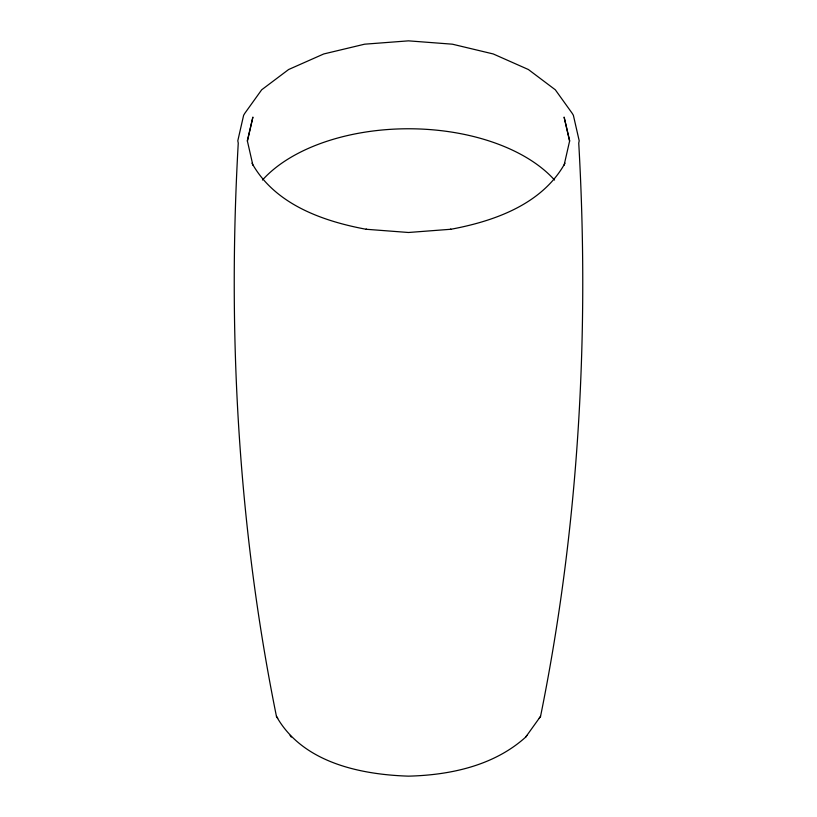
<?xml version="1.0" encoding="UTF-8"?>
<svg xmlns="http://www.w3.org/2000/svg" width="817" height="817" viewBox="0 0 817 817"><rect width="100%" height="100%" fill="white"/><g stroke="black" fill="none" stroke-linecap="round" stroke-linejoin="round"><path stroke-width="1.23" d="M247.275 140.963L252.902 117.076L247.418 141.147L252.902 165.218M564.098 165.218L569.582 141.147L564.098 117.076L569.725 140.963M539.23 718.235L540.548 716.386C578.671 528.16 589.69 334.704 578.742 143.087L579.202 140.82L573.381 115.309L572.247 113.389L555.315 89.788L528.374 69.516L493.264 53.963L452.373 44.189L408.5 40.85L364.627 44.189L323.736 53.963L288.626 69.516L261.685 89.788L244.753 113.389L243.619 115.309L237.798 140.82L238.258 143.087C227.31 334.704 238.329 528.16 276.452 716.386L277.77 718.235M276.452 716.386C302.31 762.394 359.797 774.567 408.5 776.15C450.157 775.098 493.968 765.774 525.709 737.077L526.894 735.423M565.017 163.196C542.09 204.393 494.275 221.223 450.443 229.352L451.025 229.25L408.5 232.488L365.975 229.25L366.557 229.352C322.725 221.223 274.91 204.393 251.983 163.196M525.709 737.077L540.548 716.386M290.106 735.423L291.291 737.077M262.461 180.036A164.503 94.976 0 0 1 408.5 128.769A164.503 94.976 0 0 1 554.539 180.036"/></g></svg>
